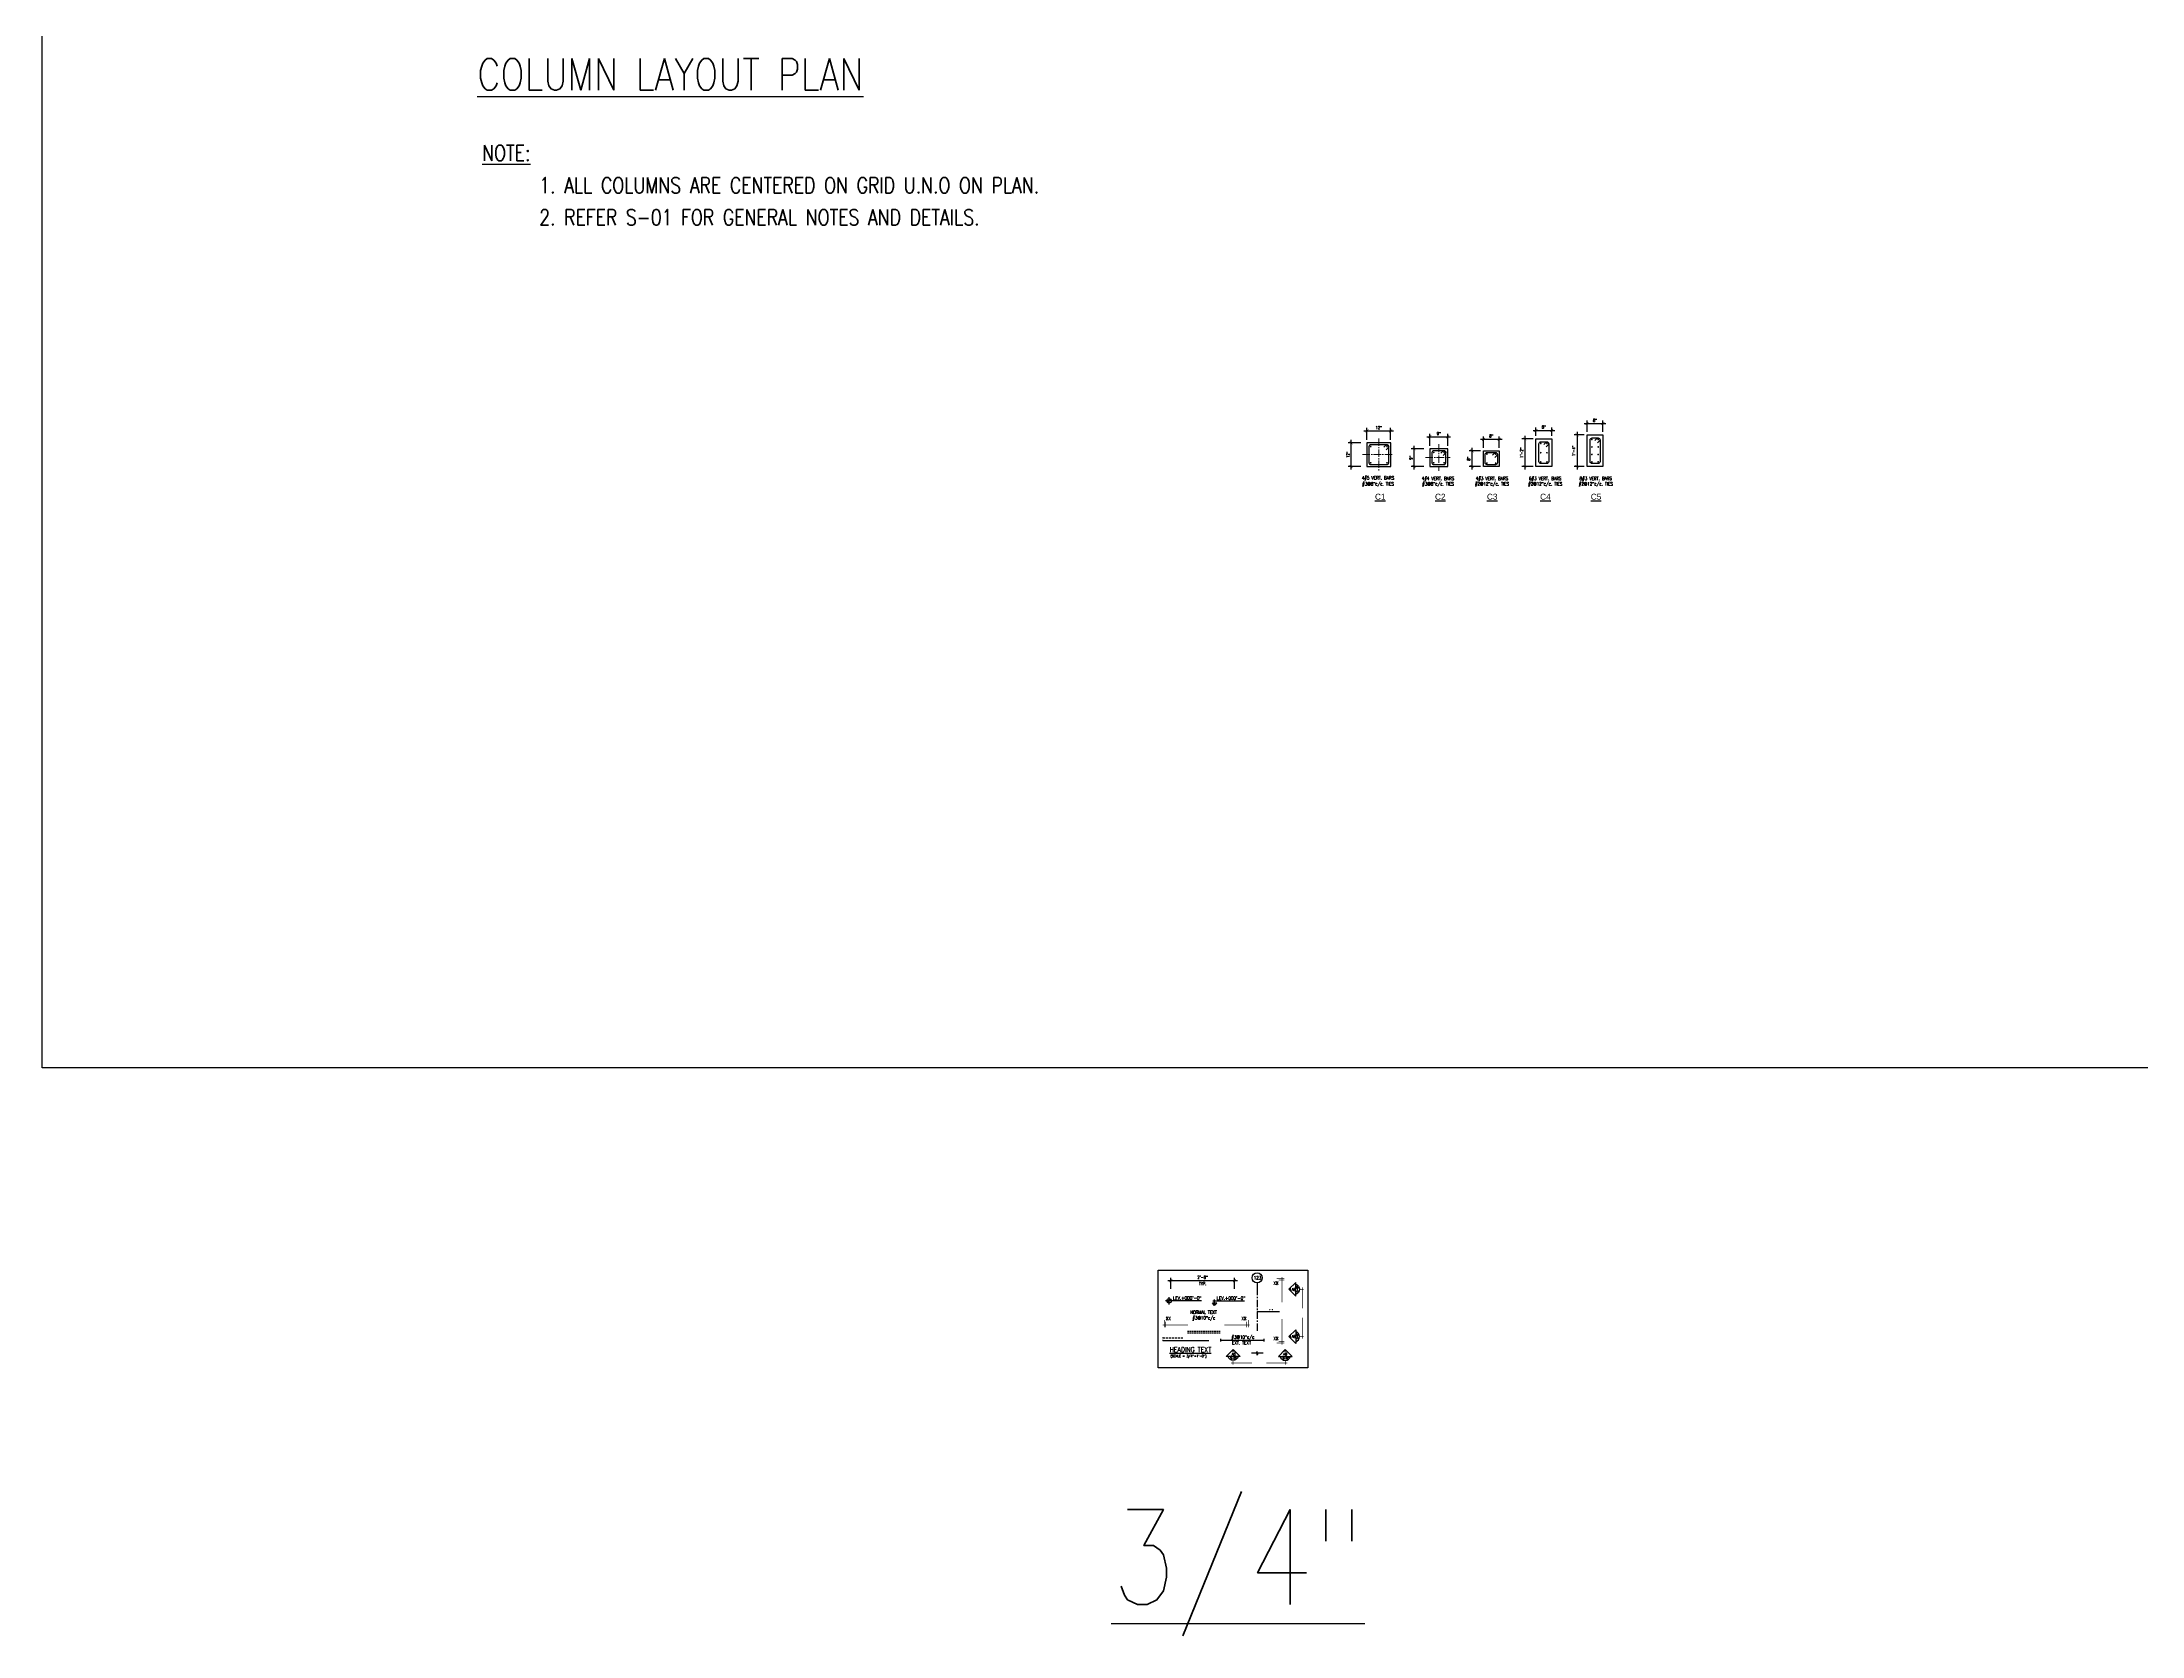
# Model space of a CAD drawing. Header units: inches. Extents: x 17147 to 26472, y -24737 to -16604.
# Drawn here: x 17532 to 18596, y -24685 to -23878 of the extents above; entities that cross this region are included whole.
import ezdxf
from ezdxf.enums import TextEntityAlignment as Align

# ---------------------------------------------------------------- set-up
doc = ezdxf.new("R2010")
doc.units = ezdxf.units.IN
doc.header["$MEASUREMENT"] = 0
for name, pattern in [('CENTER', [2, 1.25, -0.25, 0.25, -0.25]), ('CENTER2', [1.125, 0.75, -0.125, 0.125, -0.125]), ('HIDDEN', [0.375, 0.25, -0.125])]:
    doc.linetypes.add(name, pattern=pattern)
for name, color, linetype in [('A-TEXT-P', 242, 'Continuous'), ('ARROW', 2, 'Continuous'), ('BEAM', 3, 'HIDDEN'), ('BOTT. BAR', 5, 'Continuous'), ('BREAK', 1, 'Continuous'), ('COL', 4, 'Continuous'), ('DIM', 2, 'Continuous'), ('DOT', 2, 'Continuous'), ('Grids', 1, 'CENTER'), ('HEADING', 4, 'Continuous'), ('L', 2, 'Continuous'), ('LEVEL', 2, 'Continuous'), ('SECMARK', 2, 'Continuous'), ('Steel', 4, 'Continuous'), ('TEXT2', 3, 'Continuous'), ('TEXT3', 4, 'Continuous'), ('TOP BAR', 5, 'HIDDEN')]:
    doc.layers.add(name, color=color, linetype=linetype)
doc.layers.add('GD', color=1, linetype='Continuous', lineweight=9)
doc.styles.add('16 scale', font='arial.ttf')
doc.styles.add('DIM 1_1 (A)', font='simplex.shx', dxfattribs={"width": 0.8})
doc.styles.add('DIM 1_8 (A)', font='simplex.shx', dxfattribs={"width": 0.8})
doc.styles.add('DIM 3_16 (A)', font='simplex.shx', dxfattribs={"width": 0.8})
doc.styles.add('DIM 3_4 (A)', font='simplex.shx', dxfattribs={"width": 0.8})
doc.dimstyles.new('DIM 3_4 (A)', dxfattribs={"dimtxt": 1.5, "dimasz": 1.5, "dimexe": 1.5, "dimexo": 1.5, "dimgap": 0.75, "dimtad": 1, "dimdec": 0, "dimzin": 3, "dimdsep": 46, "dimlunit": 4, "dimtxsty": 'DIM 3_4 (A)', "dimblk": 'ARCHTICK', "dimcen": 1.5, "dimdle": 1.5, "dimclrd": 2, "dimclre": 2, "dimclrt": 3, "dimadec": 0, "dimazin": 2, "dimtfac": 1, "dimtdec": 0, "dimtofl": 0, "dimtmove": 0, "dimatfit": 3, "dimfxl": 0, "dimtolj": 1, "dimtzin": 0, "dimlwd": -1, "dimlwe": -1, "dimarcsym": 0})

# ---------------------------------------------------------------- blocks, each defined once
blk = doc.blocks.new('_ARCHTICK')
at = {"color": 0, "linetype": 'ByBlock', "const_width": 0.15}
blk.add_lwpolyline([(-0.5, -0.5), (0.5, 0.5)], dxfattribs=at)
blk = doc.blocks.new('*D68')
at = {"layer": 'DEFPOINTS', "color": 0, "transparency": 16777216}
for p in [(18195.2, -24081.3), (18201.7, -24081.3), (18201.7, -24093.3)]:
    blk.add_point(p, dxfattribs=at)
at = {"layer": 'L', "color": 2, "transparency": 16777216}
for p, q in [((18200.2, -24081.3), (18193.7, -24081.3)), ((18195.2, -24094.8), (18195.2, -24079.8)), ((18200.2, -24093.3), (18193.7, -24093.3))]:
    blk.add_line(p, q, dxfattribs=at)
at = {"layer": 'L', "color": 2, "transparency": 16777216, "xscale": 1.5, "yscale": 1.5, "zscale": 1.5}
for p, rotation in [((18195.2, -24081.3), 90), ((18195.2, -24093.3), 270)]:
    blk.add_blockref('_ARCHTICK', p, dxfattribs=dict(at, rotation=rotation))
at = {"layer": 'L', "color": 3, "transparency": 16777216, "insert": (18193.6, -24087.3), "char_height": 1.5, "attachment_point": 5, "rotation": 90, "style": 'DIM 3_4 (A)'}
blk.add_mtext('\\A1;12"', dxfattribs=at)
blk = doc.blocks.new('*D196')
at = {"layer": 'DEFPOINTS', "color": 0, "transparency": 16777216}
for p in [(18203.2, -24081.3), (18215.2, -24075.2), (18215.2, -24081.3)]:
    blk.add_point(p, dxfattribs=at)
at = {"layer": 'L', "color": 2, "transparency": 16777216}
for p, q in [((18201.7, -24075.2), (18216.7, -24075.2)), ((18203.2, -24079.8), (18203.2, -24073.7)), ((18215.2, -24079.8), (18215.2, -24073.7))]:
    blk.add_line(p, q, dxfattribs=at)
at = {"layer": 'L', "color": 2, "transparency": 16777216, "xscale": 1.5, "yscale": 1.5, "zscale": 1.5, "rotation": 180}
blk.add_blockref('_ARCHTICK', (18203.2, -24075.2), dxfattribs=at)
at = {"layer": 'L', "color": 2, "transparency": 16777216, "xscale": 1.5, "yscale": 1.5, "zscale": 1.5}
blk.add_blockref('_ARCHTICK', (18215.2, -24075.2), dxfattribs=at)
at = {"layer": 'L', "color": 3, "transparency": 16777216, "insert": (18209.2, -24073.6), "char_height": 1.5, "attachment_point": 5, "style": 'DIM 3_4 (A)'}
blk.add_mtext('\\A1;12"', dxfattribs=at)
blk = doc.blocks.new('*D69')
at = {"layer": 'DEFPOINTS', "color": 0, "transparency": 16777216}
for p in [(18227.1, -24084.3), (18233.6, -24084.3), (18233.6, -24093.3)]:
    blk.add_point(p, dxfattribs=at)
at = {"layer": 'L', "color": 2, "transparency": 16777216}
for p, q in [((18227.1, -24094.8), (18227.1, -24082.8)), ((18232.1, -24084.3), (18225.6, -24084.3)), ((18232.1, -24093.3), (18225.6, -24093.3))]:
    blk.add_line(p, q, dxfattribs=at)
at = {"layer": 'L', "color": 2, "transparency": 16777216, "xscale": 1.5, "yscale": 1.5, "zscale": 1.5}
for p, rotation in [((18227.1, -24084.3), 90), ((18227.1, -24093.3), 270)]:
    blk.add_blockref('_ARCHTICK', p, dxfattribs=dict(at, rotation=rotation))
at = {"layer": 'L', "color": 3, "transparency": 16777216, "insert": (18225.5, -24088.8), "char_height": 1.5, "attachment_point": 5, "rotation": 90, "style": 'DIM 3_4 (A)'}
blk.add_mtext('\\A1;9"', dxfattribs=at)
blk = doc.blocks.new('*D197')
at = {"layer": 'DEFPOINTS', "color": 0, "transparency": 16777216}
for p in [(18244.1, -24078.2), (18235.1, -24084.3), (18244.1, -24084.3)]:
    blk.add_point(p, dxfattribs=at)
at = {"layer": 'L', "color": 2, "transparency": 16777216}
for p, q in [((18233.6, -24078.2), (18245.6, -24078.2)), ((18235.1, -24082.8), (18235.1, -24076.7)), ((18244.1, -24082.8), (18244.1, -24076.7))]:
    blk.add_line(p, q, dxfattribs=at)
at = {"layer": 'L', "color": 2, "transparency": 16777216, "xscale": 1.5, "yscale": 1.5, "zscale": 1.5, "rotation": 180}
blk.add_blockref('_ARCHTICK', (18235.1, -24078.2), dxfattribs=at)
at = {"layer": 'L', "color": 2, "transparency": 16777216, "xscale": 1.5, "yscale": 1.5, "zscale": 1.5}
blk.add_blockref('_ARCHTICK', (18244.1, -24078.2), dxfattribs=at)
at = {"layer": 'L', "color": 3, "transparency": 16777216, "insert": (18239.6, -24076.6), "char_height": 1.5, "attachment_point": 5, "style": 'DIM 3_4 (A)'}
blk.add_mtext('\\A1;9"', dxfattribs=at)
blk = doc.blocks.new('*D90')
at = {"layer": 'DEFPOINTS', "color": 0, "transparency": 16777216}
for p in [(18270.2, -24079.5), (18262.2, -24085.3), (18270.2, -24085.3)]:
    blk.add_point(p, dxfattribs=at)
at = {"layer": 'L', "color": 2, "transparency": 16777216}
for p, q in [((18260.7, -24079.5), (18271.7, -24079.5)), ((18262.2, -24083.8), (18262.2, -24078)), ((18270.2, -24083.8), (18270.2, -24078))]:
    blk.add_line(p, q, dxfattribs=at)
at = {"layer": 'L', "color": 2, "transparency": 16777216, "xscale": 1.5, "yscale": 1.5, "zscale": 1.5, "rotation": 180}
blk.add_blockref('_ARCHTICK', (18262.2, -24079.5), dxfattribs=at)
at = {"layer": 'L', "color": 2, "transparency": 16777216, "xscale": 1.5, "yscale": 1.5, "zscale": 1.5}
blk.add_blockref('_ARCHTICK', (18270.2, -24079.5), dxfattribs=at)
at = {"layer": 'L', "color": 3, "transparency": 16777216, "insert": (18266.2, -24077.8), "char_height": 1.5, "attachment_point": 5, "style": 'DIM 3_4 (A)'}
blk.add_mtext('\\A1;8"', dxfattribs=at)
blk = doc.blocks.new('*D91')
at = {"layer": 'DEFPOINTS', "color": 0, "transparency": 16777216}
for p in [(18256.4, -24093.3), (18262.2, -24085.3), (18262.2, -24093.3)]:
    blk.add_point(p, dxfattribs=at)
at = {"layer": 'L', "color": 2, "transparency": 16777216}
for p, q in [((18256.4, -24083.8), (18256.4, -24094.8)), ((18260.7, -24085.3), (18254.9, -24085.3)), ((18260.7, -24093.3), (18254.9, -24093.3))]:
    blk.add_line(p, q, dxfattribs=at)
at = {"layer": 'L', "color": 2, "transparency": 16777216, "xscale": 1.5, "yscale": 1.5, "zscale": 1.5}
for p, rotation in [((18256.4, -24085.3), 90), ((18256.4, -24093.3), 270)]:
    blk.add_blockref('_ARCHTICK', p, dxfattribs=dict(at, rotation=rotation))
at = {"layer": 'L', "color": 3, "transparency": 16777216, "insert": (18254.7, -24089.3), "char_height": 1.5, "attachment_point": 5, "rotation": 90, "style": 'DIM 3_4 (A)'}
blk.add_mtext('\\A1;8"', dxfattribs=at)
blk = doc.blocks.new('HEAD')
at = {"layer": 'HEADING', "style": 'DIM 1_1 (A)', "width": 0.8}
blk.add_attdef('A', (1, 0.23), '', height=2, dxfattribs=at)
at = {"layer": 'TEXT2', "style": 'DIM 1_1 (A)', "width": 0.8}
blk.add_attdef('B', (1.35, -1.34), '', height=1, dxfattribs=at)
blk = doc.blocks.new('*D133')
at = {"layer": 'DEFPOINTS', "color": 0, "transparency": 16777216}
for p in [(18288.8, -24079.3), (18296.8, -24075), (18296.8, -24079.3)]:
    blk.add_point(p, dxfattribs=at)
at = {"layer": 'L', "color": 2, "transparency": 16777216}
for p, q in [((18287.3, -24075), (18298.3, -24075)), ((18288.8, -24077.8), (18288.8, -24073.5)), ((18296.8, -24077.8), (18296.8, -24073.5))]:
    blk.add_line(p, q, dxfattribs=at)
at = {"layer": 'L', "color": 2, "transparency": 16777216, "xscale": 1.5, "yscale": 1.5, "zscale": 1.5, "rotation": 180}
blk.add_blockref('_ARCHTICK', (18288.8, -24075), dxfattribs=at)
at = {"layer": 'L', "color": 2, "transparency": 16777216, "xscale": 1.5, "yscale": 1.5, "zscale": 1.5}
blk.add_blockref('_ARCHTICK', (18296.8, -24075), dxfattribs=at)
at = {"layer": 'L', "color": 3, "transparency": 16777216, "insert": (18292.8, -24073.3), "char_height": 1.5, "attachment_point": 5, "style": 'DIM 3_4 (A)'}
blk.add_mtext('\\A1;8"', dxfattribs=at)
blk = doc.blocks.new('*D134')
at = {"layer": 'DEFPOINTS', "color": 0, "transparency": 16777216}
for p in [(18288.8, -24079.3), (18283.2, -24093.3), (18288.8, -24093.3)]:
    blk.add_point(p, dxfattribs=at)
at = {"layer": 'L', "color": 2, "transparency": 16777216}
for p, q in [((18287.3, -24079.3), (18281.7, -24079.3)), ((18283.2, -24077.8), (18283.2, -24094.8)), ((18287.3, -24093.3), (18281.7, -24093.3))]:
    blk.add_line(p, q, dxfattribs=at)
at = {"layer": 'L', "color": 2, "transparency": 16777216, "xscale": 1.5, "yscale": 1.5, "zscale": 1.5}
for p, rotation in [((18283.2, -24079.3), 90), ((18283.2, -24093.3), 270)]:
    blk.add_blockref('_ARCHTICK', p, dxfattribs=dict(at, rotation=rotation))
at = {"layer": 'L', "color": 3, "transparency": 16777216, "insert": (18281.5, -24086.3), "char_height": 1.5, "attachment_point": 5, "rotation": 90, "style": 'DIM 3_4 (A)'}
blk.add_mtext('\\A1;1\'-2"', dxfattribs=at)
blk = doc.blocks.new('*D135')
at = {"layer": 'DEFPOINTS', "color": 0, "transparency": 16777216}
for p in [(18322.7, -24071.5), (18314.7, -24077.3), (18322.7, -24077.3)]:
    blk.add_point(p, dxfattribs=at)
at = {"layer": 'L', "color": 2, "transparency": 16777216}
for p, q in [((18313.2, -24071.5), (18324.2, -24071.5)), ((18314.7, -24075.8), (18314.7, -24070)), ((18322.7, -24075.8), (18322.7, -24070))]:
    blk.add_line(p, q, dxfattribs=at)
at = {"layer": 'L', "color": 2, "transparency": 16777216, "xscale": 1.5, "yscale": 1.5, "zscale": 1.5, "rotation": 180}
blk.add_blockref('_ARCHTICK', (18314.7, -24071.5), dxfattribs=at)
at = {"layer": 'L', "color": 2, "transparency": 16777216, "xscale": 1.5, "yscale": 1.5, "zscale": 1.5}
blk.add_blockref('_ARCHTICK', (18322.7, -24071.5), dxfattribs=at)
at = {"layer": 'L', "color": 3, "transparency": 16777216, "insert": (18318.7, -24069.9), "char_height": 1.5, "attachment_point": 5, "style": 'DIM 3_4 (A)'}
blk.add_mtext('\\A1;8"', dxfattribs=at)
blk = doc.blocks.new('*D136')
at = {"layer": 'DEFPOINTS', "color": 0, "transparency": 16777216}
for p in [(18314.7, -24077.3), (18309.6, -24093.3), (18314.7, -24093.3)]:
    blk.add_point(p, dxfattribs=at)
at = {"layer": 'L', "color": 2, "transparency": 16777216}
for p, q in [((18313.2, -24077.3), (18308.1, -24077.3)), ((18309.6, -24075.8), (18309.6, -24094.8)), ((18313.2, -24093.3), (18308.1, -24093.3))]:
    blk.add_line(p, q, dxfattribs=at)
at = {"layer": 'L', "color": 2, "transparency": 16777216, "xscale": 1.5, "yscale": 1.5, "zscale": 1.5}
for p, rotation in [((18309.6, -24077.3), 90), ((18309.6, -24093.3), 270)]:
    blk.add_blockref('_ARCHTICK', p, dxfattribs=dict(at, rotation=rotation))
at = {"layer": 'L', "color": 3, "transparency": 16777216, "insert": (18307.9, -24085.3), "char_height": 1.5, "attachment_point": 5, "rotation": 90, "style": 'DIM 3_4 (A)'}
blk.add_mtext('\\A1;1\'-4"', dxfattribs=at)
blk = doc.blocks.new('*D199')
at = {"layer": 'DEFPOINTS', "color": 0, "transparency": 16777216}
for p in [(18136.1, -24505.3), (18103.9, -24510.9), (18136.1, -24510.9)]:
    blk.add_point(p, dxfattribs=at)
at = {"layer": 'DIM', "color": 2, "transparency": 16777216}
for p, q in [((18102.4, -24505.3), (18137.6, -24505.3)), ((18103.9, -24509.4), (18103.9, -24503.8)), ((18136.1, -24509.4), (18136.1, -24503.8))]:
    blk.add_line(p, q, dxfattribs=at)
at = {"layer": 'DIM', "color": 2, "transparency": 16777216, "xscale": 1.5, "yscale": 1.5, "zscale": 1.5, "rotation": 180}
blk.add_blockref('_ARCHTICK', (18103.9, -24505.3), dxfattribs=at)
at = {"layer": 'DIM', "color": 2, "transparency": 16777216, "xscale": 1.5, "yscale": 1.5, "zscale": 1.5}
blk.add_blockref('_ARCHTICK', (18136.1, -24505.3), dxfattribs=at)
at = {"layer": 'DIM', "color": 3, "transparency": 16777216, "char_height": 1.5, "attachment_point": 5, "style": 'DIM 3_4 (A)'}
for s, insert in [('\\A1;2\'-8"', (18120, -24503.6)), ('\\A1;TYP.', (18120, -24506.8))]:
    blk.add_mtext(s, dxfattribs=dict(at, insert=insert))
blk = doc.blocks.new('G')
at = {"layer": 'Grids', "color": 2, "linetype": 'Continuous', "ltscale": 1.25}
blk.add_line((0, 0), (0, -1.87), dxfattribs=at)
blk.add_circle((0, 1.91), 1.91, dxfattribs=at)
at = {"layer": 'TEXT3', "style": 'DIM 1_1 (A)', "width": 0.8}
blk.add_attdef('A', (-0.55, 1.35), '', height=1.35, dxfattribs=at)
blk = doc.blocks.new('S (hor)')
at = {"layer": 'SECMARK'}
blk.add_hatch(color=256, dxfattribs=at).paths.add_polyline_path([(-5.13, -7.13), (-3.86, -5.88, 0.388845), (-3.86, -8.39)])
h = blk.add_hatch(color=256, dxfattribs=at)
h.paths.add_polyline_path([(-2.49, -5.02), (-2.49, -4.52), (-2.74, -4.77)])
h.paths.add_polyline_path([(-2.49, -9.25), (-2.74, -9.5), (-2.49, -9.75)])
for p, q in [((-2.49, -4.52), (-5.13, -7.13)), ((-5.13, -7.13), (-2.49, -9.75)), ((-2.49, -5.02), (-2.74, -4.77)), ((-2.49, -4.52), (-2.49, -9.75)), ((-2.49, -9.25), (-2.74, -9.5))]:
    blk.add_line(p, q, dxfattribs=at)
at = {"layer": 'SECMARK', "const_width": 0.25}
for points in [[(0, -7.9), (0, 0)], [(-0.84, -7.13), (0.57, -7.13)]]:
    blk.add_lwpolyline(points, dxfattribs=at)
at = {"layer": 'SECMARK'}
blk.add_arc((-3.03, -7.13), 1.99, 285.6061, 74.3939, dxfattribs=at)
at = {"layer": 'TEXT3', "style": 'DIM 1_1 (A)', "width": 0.8}
blk.add_attdef('A', (-3.71, -7.57), '', height=1, dxfattribs=at)
blk.add_attdef('B', (-1.51, -7.33), '', height=0.75, rotation=90, dxfattribs=at)
blk = doc.blocks.new('S1')
at = {"layer": 'SECMARK', "const_width": 0.25}
for points in [[(-1.98, 9.01), (0.83, 9.01)], [(-1.34, 8.48), (0.83, 8.48)], [(0, 9.61), (0, 0)]]:
    blk.add_lwpolyline(points, dxfattribs=at)
at = {"layer": 'TEXT3', "style": 'DIM 1_1 (A)', "width": 0.8}
blk.add_attdef('A', (-2.65, 6.42), '', height=1.5, dxfattribs=at)
blk = doc.blocks.new('LEV.')
at = {"layer": 'LEVEL'}
h = blk.add_hatch(color=2, dxfattribs=at)
h.paths.add_polyline_path([(0, 0), (-0.84, 0, 0.414214), (0, -0.84)])
h.paths.add_polyline_path([(0, 0.84), (0, 0), (0.84, 0, 0.414214)])
for p, q in [((12.29, 0), (-1.41, 0)), ((0, -1.41), (0, 1.41))]:
    blk.add_line(p, q, dxfattribs=at)
blk.add_circle((0, 0), 0.844, dxfattribs=at)
at = {"layer": 'TEXT3', "style": 'DIM 1_1 (A)', "width": 0.8}
blk.add_attdef('A', (5.25, 0.41), '', height=1.25, dxfattribs=at)
blk = doc.blocks.new('LEV.1')
at = {"layer": 'LEVEL'}
blk.add_hatch(color=2, dxfattribs=at).paths.add_polyline_path([(0, -1.74), (0, -0.92), (-0.84, -0.92)])
for p, q in [((-0.68, 0), (11.35, 0)), ((0, -1.74), (0, 0.54)), ((0, -1.74), (-0.84, -0.92)), ((0.84, -0.92), (-0.84, -0.92)), ((0, -1.74), (0.84, -0.92))]:
    blk.add_line(p, q, dxfattribs=at)
at = {"layer": 'TEXT3', "style": 'DIM 1_1 (A)', "width": 0.8}
blk.add_attdef('A', (4.05, 0.4), '', height=1.25, dxfattribs=at)
blk = doc.blocks.new('S(VER)')
at = {"layer": 'SECMARK'}
h = blk.add_hatch(color=256, dxfattribs=at)
h.paths.add_polyline_path([(4.77, 2.74), (4.52, 2.49), (5.02, 2.49)])
h.paths.add_polyline_path([(9.75, 2.49), (9.5, 2.74), (9.25, 2.49)])
blk.add_hatch(color=256, dxfattribs=at).paths.add_polyline_path([(7.13, 5.13), (5.88, 3.86, -0.388845), (8.39, 3.86)])
for p, q in [((4.52, 2.49), (7.13, 5.13)), ((4.52, 2.49), (9.75, 2.49)), ((5.02, 2.49), (4.77, 2.74)), ((7.13, 5.13), (9.75, 2.49)), ((9.25, 2.49), (9.5, 2.74))]:
    blk.add_line(p, q, dxfattribs=at)
at = {"layer": 'SECMARK', "const_width": 0.25}
for points in [[(7.9, 0), (0, 0)], [(7.13, 0.84), (7.13, -0.57)]]:
    blk.add_lwpolyline(points, dxfattribs=at)
at = {"layer": 'SECMARK'}
blk.add_arc((7.13, 3.03), 1.99, 195.6061, 344.3939, dxfattribs=at)
at = {"layer": 'TEXT3', "style": 'DIM 1_1 (A)'}
for tag, p, height, width in [('A', (6.74, 2.92), 1, 0.8), ('B', (6.87, 1.44), 0.75, 0.7)]:
    blk.add_attdef(tag, p, '', height=height, dxfattribs=dict(at, width=width))

msp = doc.modelspace()

# ---------------------------------------------------------------- linework, layer by layer
at = {"linetype": 'ByBlock'}
msp.add_lwpolyline([(17532.34178, -22728.11519), (18617.79681, -22728.11519), (18617.79681, -24397.5849), (17532.34178, -24397.5849)], close=True, dxfattribs=at)
msp.add_lwpolyline([(18097.46045, -24500.0183), (18173.24042, -24500.0183), (18173.24042, -24549.41436), (18097.46045, -24549.41436)], close=True)
at = {"layer": 'ARROW', "color": 4}
for p, q in [((18129.18912, -24536.03586), (18129.18912, -24534.69586)), ((18151.10479, -24536.03586), (18151.10479, -24534.69586))]:
    msp.add_line(p, q, dxfattribs=at)
at = {"layer": 'ARROW', "color": 2}
msp.add_line((18129.18912, -24535.36586), (18151.10479, -24535.36586), dxfattribs=at)
for points in [[(18130.52912, -24535.14253), (18130.52912, -24535.5892), (18129.18912, -24535.36586)], [(18149.76479, -24535.14253), (18149.76479, -24535.5892), (18151.10479, -24535.36586)]]:
    msp.add_solid(points, dxfattribs=at)
at = {"layer": 'BEAM', "ltscale": 3}
for p, q in [((18112.43443, -24530.87385), (18128.84289, -24530.87385)), ((18112.43443, -24531.73139), (18128.84289, -24531.73139))]:
    msp.add_line(p, q, dxfattribs=at)
at = {"layer": 'BOTT. BAR'}
msp.add_line((18099.90833, -24535.50663), (18123.13346, -24535.50663), dxfattribs=at)
at = {"layer": 'BOTT. BAR', "const_width": 0.335}
msp.add_lwpolyline([(18099.74083, -24535.50663, 1), (18100.07583, -24535.50663, 1)], format="xyb", close=True, dxfattribs=at)
at = {"layer": 'BREAK', "linetype": 'Continuous'}
msp.add_lwpolyline([(18150.61844, -24542.07358), (18147.95047, -24542.07358), (18147.54847, -24542.99399), (18147.54847, -24541.15318), (18147.14647, -24542.07358), (18144.81227, -24542.07358)], dxfattribs=at)
at = {"layer": 'COL', "color": 3}
for points in [[(18215.23448, -24081.27469), (18203.23448, -24081.27469), (18203.23448, -24093.27469), (18215.23448, -24093.27469), (18215.23448, -24081.27469)], [(18244.13164, -24084.27469), (18235.13164, -24084.27469), (18235.13164, -24093.27469), (18244.13164, -24093.27469), (18244.13164, -24084.27469)]]:
    msp.add_lwpolyline(points, dxfattribs=at)
for points in [[(18288.7841, -24079.27469), (18296.7841, -24079.27469), (18296.7841, -24093.27469), (18288.7841, -24093.27469)], [(18314.72159, -24077.27469), (18322.72159, -24077.27469), (18322.72159, -24093.27469), (18314.72159, -24093.27469)], [(18262.17907, -24085.27469), (18270.17907, -24085.27469), (18270.17907, -24093.27469), (18262.17907, -24093.27469)]]:
    msp.add_lwpolyline(points, close=True, dxfattribs=at)
at = {"layer": 'DOT', "const_width": 0.335}
for points in [[(18153.87201, -24519.95024, 1), (18154.20701, -24519.95024, 1)], [(18155.18189, -24519.95024, 1), (18155.51689, -24519.95024, 1)]]:
    msp.add_lwpolyline(points, format="xyb", close=True, dxfattribs=at)
at = {"layer": 'GD', "linetype": 'CENTER2', "ltscale": 5}
for p, q in [((18209.18609, -24079.02469), (18209.18609, -24095.52469)), ((18239.58325, -24082.02469), (18239.58325, -24095.52469)), ((18200.98448, -24087.27469), (18216.48448, -24087.27469)), ((18232.88164, -24088.77469), (18245.38164, -24088.77469))]:
    msp.add_line(p, q, dxfattribs=at)
at = {"layer": 'Grids', "ltscale": 3}
msp.add_line((18147.57952, -24508.93984), (18147.57952, -24531.16126), dxfattribs=at)
at = {"layer": 'Steel', "color": 5}
for points in [[(18213.35948, -24082.27469), (18205.10948, -24082.27469, 0.4142135624), (18204.23448, -24083.14969), (18204.23448, -24091.39969, 0.4142135624), (18205.10948, -24092.27469), (18213.35948, -24092.27469, 0.4142135624), (18214.23448, -24091.39969), (18214.23448, -24083.14969, 0.4142135624)], [(18291.2841, -24080.77469), (18294.2841, -24080.77469, -0.4142135636), (18295.2841, -24081.77469), (18295.2841, -24090.77469, -0.4142135623), (18294.2841, -24091.77469), (18291.2841, -24091.77469, -0.4142135625), (18290.2841, -24090.77469), (18290.2841, -24081.77469, -0.4142135614)], [(18317.22159, -24078.77469), (18320.22159, -24078.77469, -0.4142135624), (18321.22159, -24079.77469), (18321.22159, -24090.77469, -0.4142135613), (18320.22159, -24091.77469), (18317.22159, -24091.77469, -0.4142135633), (18316.22159, -24090.77469), (18316.22159, -24079.77469, -0.4142135623)], [(18242.25664, -24085.27469), (18237.00664, -24085.27469, 0.4142135624), (18236.13164, -24086.14969), (18236.13164, -24091.39969, 0.4142135624), (18237.00664, -24092.27469), (18242.25664, -24092.27469, 0.4142135624), (18243.13164, -24091.39969), (18243.13164, -24086.14969, 0.4142135624)], [(18264.06114, -24086.15676), (18268.297, -24086.15676, -0.4142135624), (18269.297, -24087.15676), (18269.297, -24091.39262, -0.4142135624), (18268.297, -24092.39262), (18264.06114, -24092.39262, -0.4142135624), (18263.06114, -24091.39262), (18263.06114, -24087.15676, -0.4142135624)]]:
    msp.add_lwpolyline(points, format="xyb", close=True, dxfattribs=at)
at = {"layer": 'Steel', "const_width": 0.4375}
for points in [[(18204.89073, -24083.14969, 1), (18205.32823, -24083.14969, 1)], [(18213.14073, -24083.14969, 1), (18213.57823, -24083.14969, 1)], [(18291.41446, -24081.60666, -1), (18290.97696, -24081.60666, -1)], [(18294.15374, -24081.60666, 1), (18294.59124, -24081.60666, 1)], [(18317.35195, -24079.60666, -1), (18316.91445, -24079.60666, -1)], [(18317.35195, -24083.38535, -1), (18316.91445, -24083.38535, -1)], [(18320.09122, -24079.60666, 1), (18320.52872, -24079.60666, 1)], [(18320.09122, -24083.38535, 1), (18320.52872, -24083.38535, 1)], [(18204.89073, -24091.39969, 1), (18205.32823, -24091.39969, 1)], [(18213.14073, -24091.39969, 1), (18213.57823, -24091.39969, 1)], [(18236.78789, -24086.14969, 1), (18237.22539, -24086.14969, 1)], [(18236.78789, -24091.39969, 1), (18237.22539, -24091.39969, 1)], [(18242.03789, -24086.14969, 1), (18242.47539, -24086.14969, 1)], [(18242.03789, -24091.39969, 1), (18242.47539, -24091.39969, 1)], [(18264.1915, -24086.98873, -1), (18263.754, -24086.98873, -1)], [(18264.1915, -24091.56065, 1), (18263.754, -24091.56065, 1)], [(18268.16664, -24086.98873, 1), (18268.60414, -24086.98873, 1)], [(18268.16664, -24091.56065, -1), (18268.60414, -24091.56065, -1)], [(18291.41446, -24086.27469, -1), (18290.97696, -24086.27469, -1)], [(18291.41446, -24090.94272, 1), (18290.97696, -24090.94272, 1)], [(18294.15374, -24086.27469, 1), (18294.59124, -24086.27469, 1)], [(18294.15374, -24090.94272, -1), (18294.59124, -24090.94272, -1)], [(18317.35195, -24087.16403, -1), (18316.91445, -24087.16403, -1)], [(18317.35195, -24090.94272, 1), (18316.91445, -24090.94272, 1)], [(18320.09122, -24087.16403, 1), (18320.52872, -24087.16403, 1)], [(18320.09122, -24090.94272, -1), (18320.52872, -24090.94272, -1)]]:
    msp.add_lwpolyline(points, format="xyb", close=True, dxfattribs=at)
at = {"layer": 'Steel', "color": 5}
for points in [[(18211.72741, -24083.54432), (18212.74076, -24082.53097, -1), (18213.97819, -24083.76841), (18212.96485, -24084.78175)], [(18292.74042, -24082.08093), (18293.75377, -24081.06758, -1), (18294.99121, -24082.30502), (18293.97786, -24083.31837)], [(18318.67791, -24080.08093), (18319.69126, -24079.06758, -1), (18320.92869, -24080.30502), (18319.91535, -24081.31837)], [(18240.62458, -24086.54432), (18241.63792, -24085.53097, -1), (18242.87536, -24086.76841), (18241.86201, -24087.78175)], [(18266.75332, -24087.463), (18267.76667, -24086.44965, -1), (18269.00411, -24087.68709), (18267.99076, -24088.70043)]]:
    msp.add_lwpolyline(points, format="xyb", dxfattribs=at)
at = {"layer": 'TOP BAR', "ltscale": 4}
msp.add_line((18099.90833, -24534.17098), (18110.17541, -24534.17098), dxfattribs=at)
at = {"layer": 'TOP BAR', "linetype": 'ByBlock', "const_width": 0.335}
msp.add_lwpolyline([(18099.74083, -24534.17098, 1), (18100.07583, -24534.17098, 1)], format="xyb", close=True, dxfattribs=at)

# ---------------------------------------------------------------- block references
ref = msp.add_blockref('HEAD', (17744.72283, -23904.68412), dxfattribs=dict(xscale=8, yscale=8, zscale=8))
ref.add_attrib('A', '%%UCOLUMN LAYOUT PLAN', (17752.75693, -23902.83707), dxfattribs={"layer": 'HEADING', "height": 16, "style": 'DIM 1_8 (A)', "width": 0.8125})
ref = msp.add_blockref('G', (18147.57952, -24506.43332), dxfattribs=dict(xscale=1.340000000000146, yscale=1.340000000000146, zscale=1.340000000000146))
ref.add_attrib('A', '123', (18145.83684, -24504.6818), dxfattribs={"layer": 'TEXT3', "height": 1.675, "style": 'DIM 3_4 (A)', "width": 0.8125})
ref = msp.add_blockref('S1', (18160.23728, -24516.26202), dxfattribs=dict(xscale=1.340000000000146, yscale=1.340000000000146, zscale=1.340000000000146))
ref.add_attrib('A', 'XX', (18155.8239, -24507.40772), dxfattribs={"layer": 'TEXT3', "height": 1.675, "style": 'DIM 3_4 (A)', "width": 0.8125})
ref = msp.add_blockref('S (hor)', (18170.49209, -24519.24061), dxfattribs=dict(xscale=-1.340000000000146, yscale=1.340000000000146, zscale=1.34, rotation=180))
ref.add_attrib('A', 'AB', (18165.0769, -24510.43544), dxfattribs={"layer": 'TEXT3', "height": 1.34, "style": 'DIM 3_4 (A)', "width": 0.8125})
ref.add_attrib('B', 'S-01', (18168.47488, -24511.11147), dxfattribs={"layer": 'TEXT3', "height": 1.005, "rotation": 90, "style": 'DIM 3_4 (A)', "width": 0.8125})
ref = msp.add_blockref('LEV.', (18103.04413, -24515.48085), dxfattribs=dict(xscale=1.340000000000146, yscale=1.340000000000146, zscale=1.340000000000146))
ref.add_attrib('A', 'LEV.+000\'-0"', (18105.05005, -24514.92919), dxfattribs={"layer": 'TEXT3', "height": 1.675, "style": 'DIM 3_4 (A)', "width": 0.8125})
ref = msp.add_blockref('LEV.1', (18126.07269, -24515.51222), dxfattribs=dict(xscale=1.340000000000146, yscale=1.340000000000146, zscale=1.340000000000146))
ref.add_attrib('A', 'LEV.+000\'-0"', (18127.19565, -24514.99311), dxfattribs={"layer": 'TEXT3', "height": 1.675, "style": 'DIM 3_4 (A)', "width": 0.8125})
ref = msp.add_blockref('S1', (18112.61764, -24527.82879), dxfattribs=dict(xscale=-1.340000000000146, yscale=1.340000000000146, zscale=1.34, rotation=90))
ref.add_attrib('A', 'XX', (18101.41445, -24525.30624), dxfattribs={"layer": 'TEXT3', "height": 1.675, "style": 'DIM 3_4 (A)', "width": 0.8125})
ref = msp.add_blockref('S1', (18131.02821, -24527.82879), dxfattribs=dict(xscale=1.340000000000146, yscale=1.340000000000146, zscale=1.340000000000146, rotation=270))
ref.add_attrib('A', 'XX', (18139.62797, -24525.30624), dxfattribs={"layer": 'TEXT3', "height": 1.675, "style": 'DIM 3_4 (A)', "width": 0.8125})
ref = msp.add_blockref('S1', (18160.23728, -24524.77728), dxfattribs=dict(xscale=-1.340000000000146, yscale=1.340000000000146, zscale=1.34, rotation=180))
ref.add_attrib('A', 'XX', (18155.8239, -24535.38704), dxfattribs={"layer": 'TEXT3', "height": 1.675, "style": 'DIM 3_4 (A)', "width": 0.8125})
ref = msp.add_blockref('S (hor)', (18170.49209, -24524.07513), dxfattribs=dict(xscale=1.340000000000146, yscale=1.340000000000146, zscale=1.340000000000146))
ref.add_attrib('A', 'AB', (18165.0769, -24534.2203), dxfattribs={"layer": 'TEXT3', "height": 1.34, "style": 'DIM 3_4 (A)', "width": 0.8125})
ref.add_attrib('B', 'S-01', (18168.47488, -24534.92255), dxfattribs={"layer": 'TEXT3', "height": 1.005, "rotation": 90, "style": 'DIM 3_4 (A)', "width": 0.8125})
ref = msp.add_blockref('HEAD', (18101.96648, -24541.7398), dxfattribs=dict(xscale=1.340000000000146, yscale=1.340000000000146, zscale=1.340000000000146))
ref.add_attrib('A', '%%UHEADING TEXT', (18103.31219, -24541.43042), dxfattribs={"layer": 'HEADING', "height": 2.5, "style": 'DIM 3_4 (A)', "width": 0.8125})
ref.add_attrib('B', '(SCALE = 3/4"=1\'-0")', (18103.77525, -24544.08024), dxfattribs={"layer": 'TEXT2', "height": 1.25, "style": 'DIM 3_4 (A)', "width": 0.8125})
ref = msp.add_blockref('S(VER)', (18145.01902, -24547.02131), dxfattribs=dict(xscale=-1.340000000000146, yscale=1.340000000000146, zscale=1.34))
ref.add_attrib('A', 'AB', (18134.70503, -24543.10389), dxfattribs={"layer": 'TEXT3', "height": 1.34, "style": 'DIM 3_4 (A)', "width": 0.8125})
ref.add_attrib('B', 'S-01', (18133.99157, -24544.98667), dxfattribs={"layer": 'TEXT3', "height": 1.005, "style": 'DIM 3_4 (A)', "width": 0.8125})
ref = msp.add_blockref('S(VER)', (18152.32647, -24547.02131), dxfattribs=dict(xscale=1.339999999996508, yscale=1.339999999996508, zscale=1.339999999996508))
ref.add_attrib('A', 'AB', (18160.77402, -24543.10389), dxfattribs={"layer": 'TEXT3', "height": 1.34, "style": 'DIM 3_4 (A)', "width": 0.8125})
ref.add_attrib('B', 'S-01', (18160.59316, -24544.98667), dxfattribs={"layer": 'TEXT3', "height": 1.005, "style": 'DIM 3_4 (A)', "width": 0.8125})

# ---------------------------------------------------------------- texts
at = {"layer": 'A-TEXT-P', "color": 4, "char_height": 3, "width": 863.7811566, "attachment_point": 1, "style": '16 scale'}
for s, insert in [('\\A1;{\\LC1}', (18207.2788, -24107.05874)), ('\\A1;{\\LC2}', (18237.67597, -24107.05874)), ('\\A1;{\\LC3}', (18263.95941, -24107.05874)), ('\\A1;{\\LC4}', (18290.90788, -24107.05874)), ('\\A1;{\\LC5}', (18316.53532, -24107.05874))]:
    msp.add_mtext(s, dxfattribs=dict(at, insert=insert))
at = {"layer": 'TEXT2', "style": 'DIM 3_16 (A)', "width": 0.8}
msp.add_text('%%UNOTE:', height=8, dxfattribs=at).set_placement((17767.43291, -23934.58569, 93148.33208), align=Align.MIDDLE_CENTER)
at = {"layer": 'TEXT2', "width": 0.8}
for s, height, style, p in [('1. ALL COLUMNS ARE CENTERED ON GRID U.N.O ON PLAN.', 8, 'DIM 3_16 (A)', (17784.10337, -23954.95617, 93148.33208)), ('2. REFER S-01 FOR GENERAL NOTES AND DETAILS.', 8, 'DIM 3_16 (A)', (17784.10337, -23971.13811, 93148.33208)), ('NORMAL TEXT', 1.675, 'DIM 3_4 (A)', (18113.72594, -24522.11995)), ('#3@10"c/c', 1.675, 'DIM 3_4 (A)', (18114.79822, -24525.01347)), ('#3@10"c/c', 1.675, 'DIM 3_4 (A)', (18134.58099, -24534.70022)), ('EXT. TEXT', 1.675, 'DIM 3_4 (A)', (18134.83579, -24537.61199))]:
    msp.add_text(s, height=height, dxfattribs=dict(at, style=style)).set_placement(p)
at = {"layer": 'TEXT2', "char_height": 1.675, "attachment_point": 5, "style": 'DIM 3_4 (A)'}
for s, insert in [('\\A1;4#5 VERT. BARS', (18208.78049, -24099.30658)), ('\\A1;#3@8"c/c. TIES', (18208.78049, -24102.33493)), ('\\A1;4#4 VERT. BARS', (18239.17766, -24099.57494)), ('\\A1;#3@8"c/c. TIES', (18239.17766, -24102.33493)), ('\\A1;#2@12"c/c. TIES', (18266.50237, -24102.33493)), ('\\A1;4#3 VERT. BARS', (18266.50237, -24099.57494)), ('\\A1;#2@12"c/c. TIES', (18293.45084, -24102.33493)), ('\\A1;6#3 VERT. BARS', (18293.45084, -24099.57494)), ('\\A1;#2@12"c/c. TIES', (18319.07828, -24102.33493)), ('\\A1;8#3 VERT. BARS', (18319.07828, -24099.57494))]:
    msp.add_mtext(s, dxfattribs=dict(at, insert=insert))
at = {"layer": 'TEXT3', "style": 'DIM 1_1 (A)', "width": 0.8}
msp.add_text('%%U3/4"', height=48, dxfattribs=at).set_placement((18073.78853, -24669.13044))

# ---------------------------------------------------------------- dimensions: what is measured, and where the dimension line sits
at = {"layer": 'DIM'}
dim = msp.add_linear_dim(base=(18136.09242, -24505.26956), p1=(18103.92757, -24510.93995), p2=(18136.09242, -24510.93995), text='<>\\XTYP.', dimstyle='DIM 3_4 (A)', dxfattribs=at)
dim.commit()
dim.dimension.update_dxf_attribs({"geometry": '*D199', "text_midpoint": (18120.00999, -24505.26956)})
at = {"layer": 'L'}
for base, p1, p2, text, picture, middle in [((18215.23448, -24075.193), (18203.23448, -24081.27469), (18215.23448, -24081.27469), '12"', '*D196', (18209.23448, -24073.55014)), ((18244.13164, -24078.193), (18235.13164, -24084.27469), (18244.13164, -24084.27469), '9"', '*D197', (18239.63164, -24076.55014))]:
    dim = msp.add_linear_dim(base=base, p1=p1, p2=p2, text=text, dimstyle='DIM 3_4 (A)', dxfattribs=at)
    dim.commit()
    dim.dimension.update_dxf_attribs({"geometry": picture, "text_midpoint": middle})
for base, p1, p2, picture, middle in [((18296.7841, -24074.99165), (18288.7841, -24079.27469), (18296.7841, -24079.27469), '*D133', (18292.7841, -24073.34879)), ((18322.72159, -24071.52914), (18314.72159, -24077.27469), (18322.72159, -24077.27469), '*D135', (18318.72159, -24069.88628)), ((18270.17907, -24079.47572), (18262.17907, -24085.27469), (18270.17907, -24085.27469), '*D90', (18266.17907, -24077.83287))]:
    dim = msp.add_linear_dim(base=base, p1=p1, p2=p2, dimstyle='DIM 3_4 (A)', dxfattribs=at)
    dim.commit()
    dim.dimension.update_dxf_attribs({"geometry": picture, "text_midpoint": middle})
for base, p1, p2, text, picture, middle in [((18195.23448, -24081.27469), (18201.73448, -24093.27469), (18201.73448, -24081.27469), '12"', '*D68', (18193.59162, -24087.27469)), ((18227.13164, -24084.27469), (18233.63164, -24093.27469), (18233.63164, -24084.27469), '9"', '*D69', (18225.48879, -24088.77469))]:
    dim = msp.add_linear_dim(base=base, p1=p1, p2=p2, angle=270, text=text, dimstyle='DIM 3_4 (A)', dxfattribs=at)
    dim.commit()
    dim.dimension.update_dxf_attribs({"geometry": picture, "text_midpoint": middle})
for base, p1, p2, picture, middle in [((18256.38971, -24093.27469), (18262.17907, -24085.27469), (18262.17907, -24093.27469), '*D91', (18254.74685, -24089.27469)), ((18283.17908, -24093.27469), (18288.7841, -24079.27469), (18288.7841, -24093.27469), '*D134', (18281.53622, -24086.27469)), ((18309.55465, -24093.27469), (18314.72159, -24077.27469), (18314.72159, -24093.27469), '*D136', (18307.91179, -24085.27469))]:
    dim = msp.add_linear_dim(base=base, p1=p1, p2=p2, angle=90, dimstyle='DIM 3_4 (A)', dxfattribs=at)
    dim.commit()
    dim.dimension.update_dxf_attribs({"geometry": picture, "text_midpoint": middle})

# ---------------------------------------------------------------- leaders
at = {"layer": 'DIM'}
msp.add_leader([(18147.57952, -24520.87679), (18158.93629, -24520.87679)], dimstyle='DIM 3_4 (A)', override={"dimscale": 1}, dxfattribs=at)

doc.saveas('drawing.dxf')
